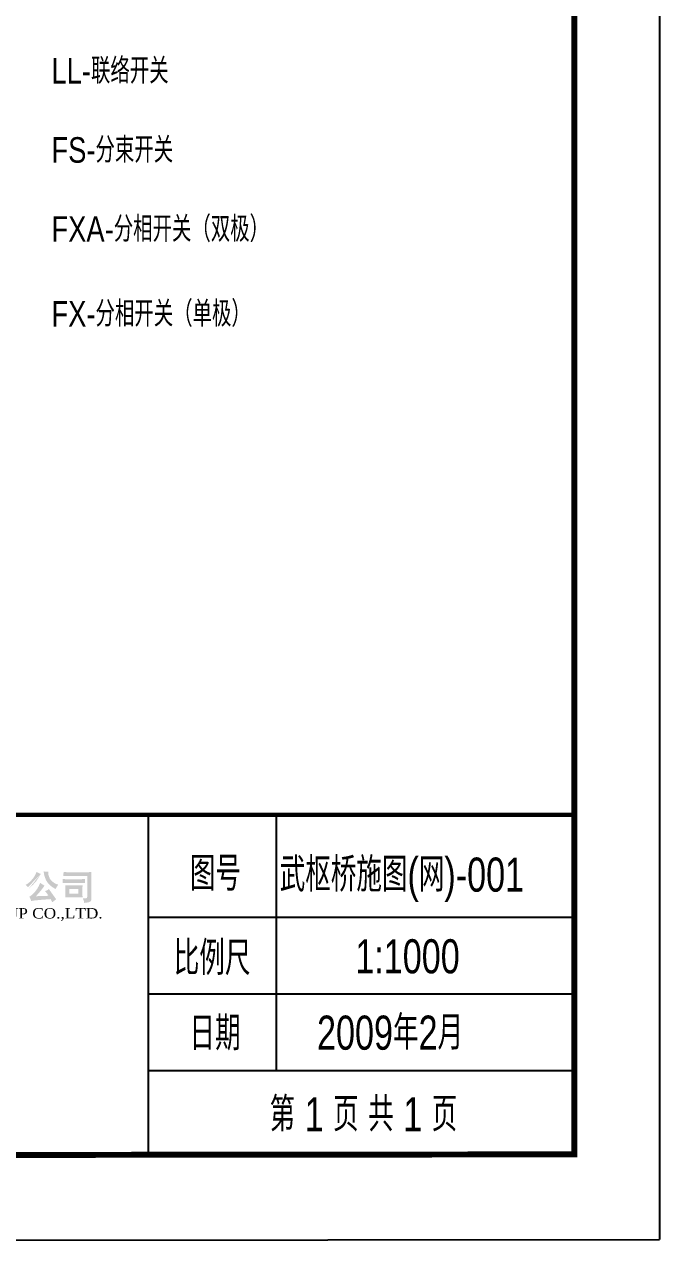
# Model space of a CAD drawing. Header units: millimetres. Extents: x 127 to 2034, y 513 to 812.
# Drawn here: x 1959.3 to 2033.9, y 513.2 to 657.6 of the extents above; entities that cross this region are included whole.
import ezdxf
from ezdxf.enums import TextEntityAlignment as Align

# ---------------------------------------------------------------- set-up
doc = ezdxf.new("R2010")
doc.units = ezdxf.units.MM
doc.linetypes.add('DASHED', pattern=[19.049999999999997, 12.7, -6.349999999999999])
for name, color, linetype in [('Title$0$0-CART-SITE', 140, 'Continuous'), ('图框', 7, 'Continuous'), ('牵引所', 6, 'Continuous'), ('近期设计', 6, 'Continuous')]:
    doc.layers.add(name, color=color, linetype=linetype)
doc.styles.add('文字', font='ttt.shx', dxfattribs={"width": 0.8, "bigfont": 'rsdhz.shx'})
doc.styles.add('样式 1', font='TIMES.TTF', dxfattribs={"height": 300})
doc.styles.add('桥角标$0$sds', font='jg.shx', dxfattribs={"width": 0.75, "bigfont": 'hztxt.shx'})

# ---------------------------------------------------------------- blocks, each defined once
blk = doc.blocks.new('新块6')
at = {"layer": 'Title$0$0-CART-SITE'}
h = blk.add_hatch(color=7, dxfattribs=at)
edge = h.paths.add_edge_path()
edge.add_ellipse((67.88727468088791, -4.540366939665431), major_axis=(1.774894467407416, 1.774894467407416), ratio=0.999999998114143, start_angle=200.3339048398857, end_angle=206.4127398059756, ccw=False)
edge.add_ellipse((67.92281223225467, -4.456062799420295), major_axis=(-1.83955535715026, 1.83955535715026), ratio=0.9999999978389706, start_angle=104.11660767496039, end_angle=110.39750233955209, ccw=False)
edge.add_ellipse((64.1613035962411, -5.85962015863248), major_axis=(-1.81296688415885, 1.81296688415885), ratio=0.9999999997711376, start_angle=194.7949822903237, end_angle=206.1328937828718, ccw=False)
edge.add_ellipse((63.72201140063876, -5.570656707543661), major_axis=(-2.184310822843329, 2.184310822843329), ratio=0.999999998389565, start_angle=182.8424939430382, end_angle=194.2621859982804, ccw=False)
edge.add_ellipse((63.75989710257451, -5.628107319373725), major_axis=(-2.137220880001466, 2.137220880001466), ratio=0.999999996661748, start_angle=173.5104750748227, end_angle=183.1677988270232, ccw=False)
edge.add_ellipse((64.69731488434658, -6.814450498542158), major_axis=(-1.068083631533462, 1.068083631533462), ratio=0.9999999995673402, start_angle=158.4759641279416, end_angle=173.7062645856405, ccw=False)
edge.add_ellipse((60.99495275285626, -13.26215366479459), major_axis=(-4.698478514791115, 4.698478514791115), ratio=0.9999999804989548, start_angle=273.33385978194457, end_angle=274.6276261916676, ccw=False)
edge.add_ellipse((63.70176095035455, -9.986619303155921), major_axis=(1.699391990816643, 1.699391990816643), ratio=0.9999999923835293, start_angle=353.64166746002604, end_angle=359.6248199738243, ccw=False)
edge.add_ellipse((-369.1322868854505, -347.6408967139529), major_axis=(389.8717267870019, 389.8717267870019), ratio=0.9999983296187728, start_angle=352.94162037837117, end_angle=352.9607979617395, ccw=False)
edge.add_ellipse((60.44260008055317, -2.493458553295113), major_axis=(5.71116110214268, 5.711161102142677), ratio=0.9999999985297107, start_angle=265.540429056388, end_angle=269.4330317347519)
edge.add_ellipse((61.86752632204043, -3.888328792242703), major_axis=(4.301578237269436, 4.301578237269436), ratio=0.9999999912932416, start_angle=269.0470417898763, end_angle=273.6967738584158)
edge.add_ellipse((64.3085697028047, -6.01079493509701), major_axis=(-2.014335670928731, 2.014335670928731), ratio=0.9999999958714578, start_angle=183.3600379486797, end_angle=194.8805626775495)
edge.add_ellipse((26.2603377125422, 17.38494666414544), major_axis=(-33.59716493253269, 33.59716493253269), ratio=0.9999999870821017, start_angle=193.5007616604678, end_angle=194.2344124578712)
h = blk.add_hatch(color=7, dxfattribs=at)
edge = h.paths.add_edge_path()
edge.add_line((68.26376878474431, -7.633135359698485), (68.16435599666613, -7.489381327714567))
edge.add_line((68.16435599666613, -7.489381327714567), (68.08564740565663, -7.321533505156367))
edge.add_line((68.08564740565663, -7.321533505156423), (68.01103383262699, -7.114570224853594))
edge.add_line((68.01103383262699, -7.114570224853594), (67.97517872720084, -6.973766142080648))
edge.add_line((67.97517872720084, -6.973766142080648), (67.95819091512413, -6.803206442329098))
edge.add_line((67.95819091512413, -6.803206442329098), (67.96057169246079, -6.7150444824818))
edge.add_line((67.96057169246079, -6.7150444824818), (67.96212773872134, -6.655338934772772))
edge.add_line((67.96212773872134, -6.655338934772828), (67.96219458398002, -6.652647539159317))
edge.add_line((67.96219458398002, -6.652647539159317), (67.86950961912109, -6.653787763178342))
edge.add_line((67.86950961912109, -6.653787763178342), (67.80195373072812, -6.654940889241573))
edge.add_line((67.80195373072814, -6.654940889241573), (67.74375520457573, -6.653790301860397))
edge.add_line((67.74375520457573, -6.653790301860339), (67.5993083676981, -6.647746262681721))
edge.add_line((67.59930836769807, -6.647746262681777), (67.54959882646389, -6.642363049101786))
edge.add_line((67.54959882646392, -6.642363049101786), (67.49122401484811, -6.635924181844415))
edge.add_line((67.49122401484811, -6.635924181844358), (67.42432756681984, -6.628545359756969))
edge.add_ellipse((70.6088596078992, -6.298129446517692), major_axis=(-2.26389258316775, 2.26389258316775), ratio=0.9999999997171379, start_angle=50.92361378301259, end_angle=64.85687817725311)
edge.add_ellipse((69.72711603338422, -6.619778078264289), major_axis=(1.600222228600259, 1.600222228600259), ratio=0.9999999996169141, start_angle=154.7803853222483, end_angle=174.703538663043)
edge.add_ellipse((69.95632022083328, -6.274558615337298), major_axis=(-1.882740116901678, 1.882740116901678), ratio=0.9999999998019096, start_angle=87.2689787155676, end_angle=100.044637194601)
edge.add_ellipse((70.04347681784594, -6.112635694162804), major_axis=(-2.011947730915129, 2.011947730915129), ratio=0.9999999980555259, start_angle=100.4743283683108, end_angle=109.9158206018816)
edge.add_ellipse((80.08088887300855, -14.306868300833), major_axis=(-8.887465975681085, 8.887465975681085), ratio=0.9999999745879875, start_angle=17.06525821936191, end_angle=18.45362190317968, ccw=False)
edge.add_ellipse((70.27415716216956, -9.12250516867698), major_axis=(-1.043742974876002, 1.043742974876002), ratio=0.9999999943169028, start_angle=5.114590735411923, end_angle=16.52855770421189, ccw=False)
edge.add_line((69.14152242331357, -8.175965505154638), (68.92156282253154, -8.109142865232002))
edge.add_line((68.92156282253154, -8.109142865232057), (68.83333619071226, -8.076400911255972))
edge.add_line((68.83333619071226, -8.076400911255972), (68.78847599892933, -8.053670957404961))
edge.add_line((68.78847599892934, -8.053670957404961), (68.63351866618788, -7.958984019060381))
edge.add_line((68.63351866618788, -7.958984019060381), (68.5083623603644, -7.862583752017088))
edge.add_line((68.5083623603644, -7.862583752017088), (68.35724711664545, -7.729510239915043))
edge.add_line((68.35724711664545, -7.729510239915043), (68.26376878474431, -7.633135359698485))
for points in [[(73.03407213717753, -6.7069790877797), (72.59323701823183, -6.720905736512406), (70.25899302255885, -6.720476134998363), (69.75633929844071, -6.706783609218347), (69.7547416381264, -7.181494694157152), (70.25728841230328, -7.168223589693866), (72.54029880875777, -7.168984348254753), (72.53847153563572, -9.603673507186784), (72.51182933412082, -9.750079898362117), (72.36101466544956, -9.787376813119977), (72.0167183708824, -9.778162241416283), (72.10074303478058, -9.966545749808004), (72.15308060084523, -10.13474250019044), (72.17754223935363, -10.31959977841524), (72.28595893298797, -10.3129370050641), (72.37746367265524, -10.30167329416565), (72.53163180604629, -10.28269607738821), (72.69766124898621, -10.2489894240154), (72.80745274636018, -10.21015463173807), (72.87180520442368, -10.17596196167926), (72.98926466002183, -10.07128220436664), (73.00430354969166, -10.02531512429067), (73.02016661304103, -9.835112790834899), (73.02168925636965, -7.111000837082485)], [(72.26776746725253, -7.527702177797095), (71.78709120242443, -7.542051376149003), (70.07263497479317, -7.541563949086593), (69.64098082680312, -7.527707537238371), (69.64215981084445, -7.996467103876626), (70.08135215786342, -7.981464617863308), (71.79406069120913, -7.981814109835454), (72.26823226871954, -7.996661736212842)]]:
    blk.add_hatch(color=7, dxfattribs=at).paths.add_polyline_path(points)
h = blk.add_hatch(color=7, dxfattribs=at)
edge = h.paths.add_edge_path()
edge.add_ellipse((70.26626417960097, -2.966084105634081), major_axis=(-4.231372338805263, 4.231372338805263), ratio=0.9999999985592808, start_angle=104.71335266641381, end_angle=107.7541215445545, ccw=False)
edge.add_ellipse((70.1478693587199, -3.503786239600458), major_axis=(3.862680182176888, 3.862680182176888), ratio=0.9999999757899944, start_angle=189.9004477335036, end_angle=192.9411008436924, ccw=False)
edge.add_ellipse((63.81189096953781, -6.84254731146234), major_axis=(-2.396441352935254, 2.396441352935254), ratio=0.9999999999362564, start_angle=178.2400720377223, end_angle=205.5137232332101, ccw=False)
edge.add_ellipse((64.76022294770989, -7.806240763317533), major_axis=(1.440806892090029, 1.44080689209003), ratio=0.9999999993156452, start_angle=253.6299442673581, end_angle=267.3777568746989, ccw=False)
edge.add_ellipse((64.1941985043191, -10.58061762553097), major_axis=(1.294378647919473, 1.294378647919473), ratio=0.9999999994554436, start_angle=329.88200231314266, end_angle=347.58760043771167, ccw=False)
edge.add_line((65.96332456592529, -10.11048458679522), (66.16069487605301, -10.06690438721762))
edge.add_line((66.16069487605304, -10.06690438721762), (66.25052677120144, -10.05197072770914))
edge.add_line((66.25052677120141, -10.05197072770914), (66.28360244214593, -10.04647222624714))
edge.add_line((66.28360244214593, -10.04647222624714), (66.32360654982796, -10.04013905629489))
edge.add_line((66.32360654982797, -10.04013905629489), (66.97892908015814, -9.976993839194051))
edge.add_line((66.97892908015814, -9.976993839194051), (68.23307495815271, -9.879701292875497))
edge.add_line((68.23307495815271, -9.879701292875497), (68.37511029655172, -10.121371822951))
edge.add_line((68.37511029655172, -10.121371822951), (68.43717270718946, -10.25851851028767))
edge.add_line((68.43717270718946, -10.25851851028767), (68.51881405927297, -10.18321497794187))
edge.add_line((68.51881405927297, -10.18321497794187), (68.54760539752488, -10.15730659344245))
edge.add_line((68.54760539752488, -10.15730659344245), (68.895404176992, -9.89775563085186))
edge.add_line((68.895404176992, -9.89775563085186), (68.04046484336314, -8.703650152143211))
edge.add_line((68.04046484336317, -8.703650152143211), (67.93677861801874, -8.781299427235183))
edge.add_line((67.9367786180187, -8.781299427235183), (67.914278573888, -8.79342445753008))
edge.add_line((67.914278573888, -8.79342445753008), (67.80492602756304, -8.852849658359446))
edge.add_line((67.80492602756304, -8.852849658359446), (67.74846404462181, -8.877124823702047))
edge.add_line((67.74846404462181, -8.877124823702104), (67.5929268503521, -8.944482561504117))
edge.add_ellipse((64.00460824234936, -12.06645146261633), major_axis=(-3.363236563752324, 3.363236563752324), ratio=0.9999999991880648, start_angle=257.8511160508278, end_angle=266.02446605125556, ccw=False)
edge.add_line((68.00032413601468, -9.486340109440276), (66.50719657004404, -9.54052744385757))
edge.add_ellipse((60.56700023246995, -3.670855447642567), major_axis=(-5.905039453415067, 5.905039453415067), ratio=0.9999999994139877, start_angle=180.3421459892914, end_angle=191.4494435223873)
h = blk.add_hatch(color=7, dxfattribs=at)
h.paths.add_polyline_path([(71.9785205036128, -9.305039807650417), (71.97884794286972, -8.596445815994798), (71.99526653780656, -8.248765332281835), (71.570771448962, -8.262681826283197), (70.32767720794828, -8.263266569513688), (69.96752950821127, -8.250566386565197), (69.98539319501316, -8.600022819815251), (69.98425780189746, -9.305731457625937), (69.96681532563694, -9.681125893337764), (70.36067355570441, -9.66760599797766), (71.57909276501329, -9.668804820327011), (71.99506581658083, -9.682949795765863)])
h.paths.add_polyline_path([(70.45299875398224, -9.23141011338032), (70.45299875398224, -8.69827463272145), (71.50410917559228, -8.69827463272145), (71.50410917559228, -9.23141011338032)], flags=16)
at = {"layer": 'Title$0$0-CART-SITE', "color": 7, "style": '样式 1', "width": 1.099999952577767}
blk.add_text('CHINA RAILWAY SIYUAN SURVEY AND DESIGN GROUP CO.,LTD.', height=1.218887999370042, dxfattribs=at).set_placement((12.13408816582168, -12.15111473607521))
blk = doc.blocks.new('院图标')
blk.add_blockref('新块6', (0.2499999999999858, -5.68e-14))

msp = doc.modelspace()

# ---------------------------------------------------------------- linework, layer by layer
at = {"color": 144}
for p, q in [((2023.905091317073, 524.8826048694809), (2023.905091317073, 564.8826048704123)), ((1973.905091317073, 552.8826048704123), (2023.904125172581, 552.8826048704123)), ((1973.905091317073, 543.8826048704123), (2023.904125172581, 543.8826048704123)), ((1973.905091317073, 534.8826048704123), (2023.904125172581, 534.8826048704123)), ((1843.905091066314, 524.8826048704123), (2023.905091317073, 524.8826048694809))]:
    msp.add_line(p, q, dxfattribs=at)
at = {"color": 144, "const_width": 0.5}
msp.add_lwpolyline([(1843.905091066314, 524.8826048704123), (1843.905091317073, 564.8826048704123), (2023.905091317073, 564.8826048704123)], dxfattribs=at)
at = {"color": 144}
for points in [[(1973.905091317073, 524.8826048704123), (1973.905091317073, 564.8826048704123)], [(1988.905091317073, 534.8826048704123), (1988.905091317073, 564.8826048704123)]]:
    msp.add_lwpolyline(points, dxfattribs=at)
at = {"layer": '图框', "color": 5, "linetype": 'Continuous', "ltscale": 0.6, "const_width": 0.7}
msp.add_lwpolyline([(2023.885167213719, 525.0470271312078), (2023.885167213719, 802.0470271312078), (152.496611881198, 800.1929199757286), (152.496611881198, 523.1929199757287)], close=True, dxfattribs=at)
at = {"layer": '牵引所'}
for p in [(2033.885167213719, 812.0470271312079), (127.4966118810989, 513.1929199756123)]:
    msp.add_line(p, (2033.885167213719, 515.0470271312083), dxfattribs=at)

# ---------------------------------------------------------------- block references
msp.add_blockref('院图标', (1893.905091317073, 564.8826048704123))

# ---------------------------------------------------------------- texts
at = {"color": 4, "style": '桥角标$0$sds', "width": 0.75}
for s, p in [('图号', (1981.748074518219, 555.9882638679027)), ('比例尺', (1981.365586657013, 546.0758649902327)), ('日期', (1981.705148290778, 537.2524348557254))]:
    msp.add_text(s, height=4, rotation=0.0092260014582369, dxfattribs=at).set_placement(p, align=Align.CENTER)
for s, p in [('武枢桥施图(网)-001', (1989.300056379857, 555.8772608824902)), ('1:1000', (1998.171426376496, 546.2922663699628))]:
    msp.add_text(s, height=4, rotation=0.0092260014582369, dxfattribs=at).set_placement(p)
at = {"color": 3, "style": '桥角标$0$sds', "width": 0.75}
msp.add_text('2009年2月', height=4, rotation=0.0092260014582369, dxfattribs=at).set_placement((1993.681099944916, 537.3314306814482))
at = {"color": 1, "style": '桥角标$0$sds', "width": 0.75}
msp.add_text('第 1 页 共 1 页', height=4, rotation=0.0092260014582369, dxfattribs=at).set_placement((1999.132401947333, 527.7493947403764), align=Align.CENTER)
at = {"layer": '近期设计', "color": 3, "linetype": 'DASHED', "lineweight": 15, "ltscale": 0.5, "style": '文字', "width": 0.8}
for s, p in [('LL-联络开关', (1962.499212027938, 650.7091121465796)), ('FS-分束开关', (1962.499212027938, 641.4253927229269)), ('FXA-分相开关（双极）', (1962.499212027938, 632.1416732992742)), ('FX-分相开关（单极）', (1962.499212027938, 622.194834355641))]:
    msp.add_text(s, height=3, dxfattribs=at).set_placement(p)

doc.saveas('drawing.dxf')
